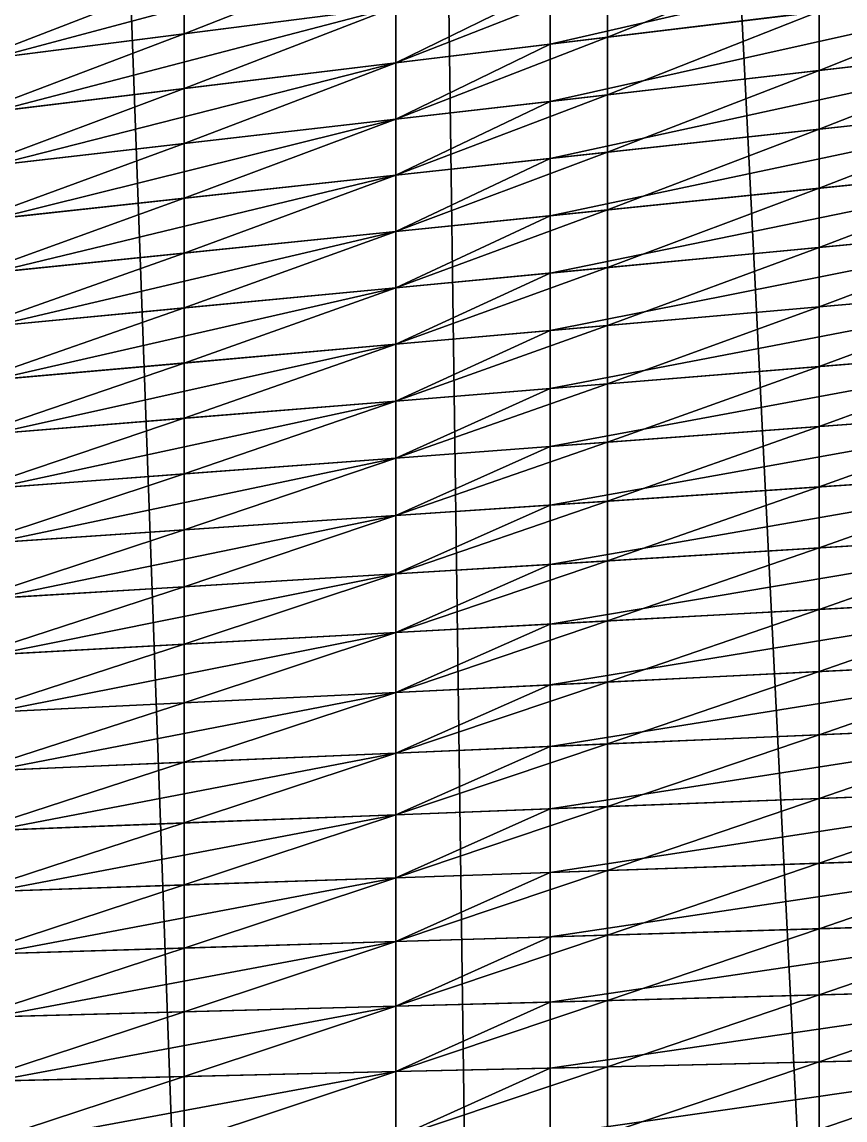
# Model space of a CAD drawing. Header units: metres. Extents: x -3 to 177, y -14 to 14.
# Drawn here: x 21.626 to 23.715, y 1.619 to 4.406 of the extents above; entities that cross this region are included whole.
import ezdxf

# ---------------------------------------------------------------- set-up
doc = ezdxf.new("R2010")
doc.units = ezdxf.units.M
doc.layers.add('ENGINE_ROOM', color=7, linetype='Continuous', true_color=0xa1acbe)
doc.layers.add('HULL', color=7, linetype='Continuous', true_color=0x528ba5)

msp = doc.modelspace()

# ---------------------------------------------------------------- linework, layer by layer
at = {"layer": 'ENGINE_ROOM'}
for points in [[(22.9665, 14.2364, 14.6066), (24.3812, -14.2976, 14.6043), (24.3812, 14.2976, 14.6043)], [(21.5517, 14.1752, 14.6089), (22.575, -14.2195, 14.6073), (22.575, 14.2195, 14.6073)], [(22.575, 14.2195, 14.6073), (22.9665, -14.2364, 14.6066), (22.9665, 14.2364, 14.6066)], [(22.575, 14.2195, 14.6073), (22.575, -14.2195, 14.6073), (22.9665, -14.2364, 14.6066)], [(22.9665, 14.2364, 14.6066), (22.9665, -14.2364, 14.6066), (24.3812, -14.2976, 14.6043)], [(21.5517, 14.1752, 14.6089), (21.5517, -14.1752, 14.6089), (22.575, -14.2195, 14.6073)], [(22.9665, 4.3495, 1.6278), (22.9665, 4.4944, 1.7285), (24.3812, 4.6745, 1.4866)], [(22.9665, 4.3495, 1.6278), (24.3812, 4.6745, 1.4866), (24.3812, 4.5209, 1.3951)], [(21.5517, 4.3142, 1.9704), (21.5517, 4.4506, 2.0799), (22.575, 4.5871, 1.8985)], [(21.5517, 4.3142, 1.9704), (22.575, 4.5871, 1.8985), (22.575, 4.4445, 1.7954)], [(22.9665, 4.2046, 1.5273), (22.9665, 4.3495, 1.6278), (24.3812, 4.5209, 1.3951)], [(22.9665, 4.2046, 1.5273), (24.3812, 4.5209, 1.3951), (24.3812, 4.3671, 1.3041)], [(22.575, 4.3021, 1.6922), (22.575, 4.4445, 1.7954), (22.9665, 4.4944, 1.7285)], [(22.575, 4.3021, 1.6922), (22.9665, 4.4944, 1.7285), (22.9665, 4.3495, 1.6278)], [(21.5517, 4.1781, 1.8606), (21.5517, 4.3142, 1.9704), (22.575, 4.4445, 1.7954)], [(21.5517, 4.1781, 1.8606), (22.575, 4.4445, 1.7954), (22.575, 4.3021, 1.6922)], [(22.575, 4.1596, 1.5891), (22.575, 4.3021, 1.6922), (22.9665, 4.3495, 1.6278)], [(22.575, 4.1596, 1.5891), (22.9665, 4.3495, 1.6278), (22.9665, 4.2046, 1.5273)], [(22.9665, 4.0595, 1.4271), (22.9665, 4.2046, 1.5273), (24.3812, 4.3671, 1.3041)], [(22.9665, 4.0595, 1.4271), (24.3812, 4.3671, 1.3041), (24.3812, 4.2131, 1.2135)], [(21.5517, 4.042, 1.7506), (21.5517, 4.1781, 1.8606), (22.575, 4.3021, 1.6922)], [(21.5517, 4.042, 1.7506), (22.575, 4.3021, 1.6922), (22.575, 4.1596, 1.5891)], [(22.9665, 3.9142, 1.3274), (22.9665, 4.0595, 1.4271), (24.3812, 4.2131, 1.2135)], [(22.9665, 3.9142, 1.3274), (24.3812, 4.2131, 1.2135), (24.3812, 4.0585, 1.1241)], [(22.575, 4.017, 1.4862), (22.575, 4.1596, 1.5891), (22.9665, 4.2046, 1.5273)], [(22.575, 4.017, 1.4862), (22.9665, 4.2046, 1.5273), (22.9665, 4.0595, 1.4271)], [(21.5517, 3.9059, 1.6407), (21.5517, 4.042, 1.7506), (22.575, 4.1596, 1.5891)], [(21.5517, 3.9059, 1.6407), (22.575, 4.1596, 1.5891), (22.575, 4.017, 1.4862)], [(22.575, 3.8743, 1.3837), (22.575, 4.017, 1.4862), (22.9665, 4.0595, 1.4271)], [(22.575, 3.8743, 1.3837), (22.9665, 4.0595, 1.4271), (22.9665, 3.9142, 1.3274)], [(22.9665, 3.7686, 1.2284), (22.9665, 3.9142, 1.3274), (24.3812, 4.0585, 1.1241)], [(22.9665, 3.7686, 1.2284), (24.3812, 4.0585, 1.1241), (24.3812, 3.9034, 1.0358)], [(21.5517, 3.7699, 1.5308), (21.5517, 3.9059, 1.6407), (22.575, 4.017, 1.4862)], [(21.5517, 3.7699, 1.5308), (22.575, 4.017, 1.4862), (22.575, 3.8743, 1.3837)], [(22.575, 3.7313, 1.2817), (22.575, 3.8743, 1.3837), (22.9665, 3.9142, 1.3274)], [(22.575, 3.7313, 1.2817), (22.9665, 3.9142, 1.3274), (22.9665, 3.7686, 1.2284)], [(22.9665, 3.6225, 1.1302), (22.9665, 3.7686, 1.2284), (24.3812, 3.9034, 1.0358)], [(22.9665, 3.6225, 1.1302), (24.3812, 3.9034, 1.0358), (24.3812, 3.7476, 0.9489)], [(21.5517, 3.6337, 1.421), (21.5517, 3.7699, 1.5308), (22.575, 3.8743, 1.3837)], [(21.5517, 3.6337, 1.421), (22.575, 3.8743, 1.3837), (22.575, 3.7313, 1.2817)], [(22.575, 3.5878, 1.1804), (22.575, 3.7313, 1.2817), (22.9665, 3.7686, 1.2284)], [(22.575, 3.5878, 1.1804), (22.9665, 3.7686, 1.2284), (22.9665, 3.6225, 1.1302)], [(22.9665, 3.4756, 1.0333), (22.9665, 3.6225, 1.1302), (24.3812, 3.7476, 0.9489)], [(22.9665, 3.4756, 1.0333), (24.3812, 3.7476, 0.9489), (24.3812, 3.5909, 0.8639)], [(21.5517, 3.4973, 1.3115), (21.5517, 3.6337, 1.421), (22.575, 3.7313, 1.2817)], [(21.5517, 3.4973, 1.3115), (22.575, 3.7313, 1.2817), (22.575, 3.5878, 1.1804)], [(22.575, 3.4437, 1.0802), (22.575, 3.5878, 1.1804), (22.9665, 3.6225, 1.1302)], [(22.575, 3.4437, 1.0802), (22.9665, 3.6225, 1.1302), (22.9665, 3.4756, 1.0333)], [(21.5517, 3.3604, 1.2027), (21.5517, 3.4973, 1.3115), (22.575, 3.5878, 1.1804)], [(21.5517, 3.3604, 1.2027), (22.575, 3.5878, 1.1804), (22.575, 3.4437, 1.0802)], [(22.9665, 3.3282, 0.9373), (22.9665, 3.4756, 1.0333), (24.3812, 3.5909, 0.8639)], [(22.9665, 3.3282, 0.9373), (24.3812, 3.5909, 0.8639), (24.3812, 3.4337, 0.7797)], [(22.575, 3.299, 0.9809), (22.575, 3.4437, 1.0802), (22.9665, 3.4756, 1.0333)], [(22.575, 3.299, 0.9809), (22.9665, 3.4756, 1.0333), (22.9665, 3.3282, 0.9373)], [(21.5517, 3.2226, 1.0949), (21.5517, 3.3604, 1.2027), (22.575, 3.4437, 1.0802)], [(21.5517, 3.2226, 1.0949), (22.575, 3.4437, 1.0802), (22.575, 3.299, 0.9809)], [(22.9665, 3.1794, 0.8435), (22.9665, 3.3282, 0.9373), (24.3812, 3.4337, 0.7797)], [(22.9665, 3.1794, 0.8435), (24.3812, 3.4337, 0.7797), (24.3812, 3.2751, 0.6983)], [(22.575, 3.1529, 0.8837), (22.575, 3.299, 0.9809), (22.9665, 3.3282, 0.9373)], [(22.575, 3.1529, 0.8837), (22.9665, 3.3282, 0.9373), (22.9665, 3.1794, 0.8435)], [(21.5517, 3.0837, 0.9887), (21.5517, 3.2226, 1.0949), (22.575, 3.299, 0.9809)], [(21.5517, 3.0837, 0.9887), (22.575, 3.299, 0.9809), (22.575, 3.1529, 0.8837)], [(22.9665, 3.0293, 0.7516), (22.9665, 3.1794, 0.8435), (24.3812, 3.2751, 0.6983)], [(22.9665, 3.0293, 0.7516), (24.3812, 3.2751, 0.6983), (24.3812, 3.1158, 0.6181)], [(22.575, 3.0054, 0.7885), (22.575, 3.1529, 0.8837), (22.9665, 3.1794, 0.8435)], [(22.575, 3.0054, 0.7885), (22.9665, 3.1794, 0.8435), (22.9665, 3.0293, 0.7516)], [(21.5517, 2.9428, 0.885), (21.5517, 3.0837, 0.9887), (22.575, 3.1529, 0.8837)], [(21.5517, 2.9428, 0.885), (22.575, 3.1529, 0.8837), (22.575, 3.0054, 0.7885)], [(22.9665, 2.8775, 0.6624), (22.9665, 3.0293, 0.7516), (24.3812, 3.1158, 0.6181)], [(22.9665, 2.8775, 0.6624), (24.3812, 3.1158, 0.6181), (24.3812, 2.955, 0.5407)], [(22.575, 2.8561, 0.6961), (22.575, 3.0054, 0.7885), (22.9665, 3.0293, 0.7516)], [(22.575, 2.8561, 0.6961), (22.9665, 3.0293, 0.7516), (22.9665, 2.8775, 0.6624)], [(21.5517, 2.8, 0.7841), (21.5517, 2.9428, 0.885), (22.575, 3.0054, 0.7885)], [(21.5517, 2.8, 0.7841), (22.575, 3.0054, 0.7885), (22.575, 2.8561, 0.6961)], [(22.9665, 2.7234, 0.577), (22.9665, 2.8775, 0.6624), (24.3812, 2.955, 0.5407)], [(22.9665, 2.7234, 0.577), (24.3812, 2.955, 0.5407), (24.3812, 2.7926, 0.4665)], [(22.575, 2.7043, 0.6076), (22.575, 2.8561, 0.6961), (22.9665, 2.8775, 0.6624)], [(22.575, 2.7043, 0.6076), (22.9665, 2.8775, 0.6624), (22.9665, 2.7234, 0.577)], [(21.5517, 2.6542, 0.6875), (21.5517, 2.8, 0.7841), (22.575, 2.8561, 0.6961)], [(21.5517, 2.6542, 0.6875), (22.575, 2.8561, 0.6961), (22.575, 2.7043, 0.6076)], [(22.9665, 2.5672, 0.4953), (22.9665, 2.7234, 0.577), (24.3812, 2.7926, 0.4665)], [(22.9665, 2.5672, 0.4953), (24.3812, 2.7926, 0.4665), (24.3812, 2.6287, 0.3953)], [(21.5517, 2.5056, 0.5953), (21.5517, 2.6542, 0.6875), (22.575, 2.7043, 0.6076)], [(21.5517, 2.5056, 0.5953), (22.575, 2.7043, 0.6076), (22.575, 2.5502, 0.523)], [(22.575, 2.5502, 0.523), (22.575, 2.7043, 0.6076), (22.9665, 2.7234, 0.577)], [(22.575, 2.5502, 0.523), (22.9665, 2.7234, 0.577), (22.9665, 2.5672, 0.4953)], [(22.9665, 2.4086, 0.4178), (22.9665, 2.5672, 0.4953), (24.3812, 2.6287, 0.3953)], [(22.9665, 2.4086, 0.4178), (24.3812, 2.6287, 0.3953), (24.3812, 2.4632, 0.3277)], [(22.575, 2.3935, 0.4428), (22.575, 2.5502, 0.523), (22.9665, 2.5672, 0.4953)], [(22.575, 2.3935, 0.4428), (22.9665, 2.5672, 0.4953), (22.9665, 2.4086, 0.4178)], [(21.5517, 2.3541, 0.508), (21.5517, 2.5056, 0.5953), (22.575, 2.5502, 0.523)], [(21.5517, 2.3541, 0.508), (22.575, 2.5502, 0.523), (22.575, 2.3935, 0.4428)], [(22.9665, 2.2473, 0.3459), (22.9665, 2.4086, 0.4178), (24.3812, 2.4632, 0.3277)], [(22.9665, 2.2473, 0.3459), (24.3812, 2.4632, 0.3277), (24.3812, 2.2957, 0.2645)], [(22.575, 2.2339, 0.3685), (22.575, 2.3935, 0.4428), (22.9665, 2.4086, 0.4178)], [(22.575, 2.2339, 0.3685), (22.9665, 2.4086, 0.4178), (22.9665, 2.2473, 0.3459)], [(21.5517, 2.1988, 0.4274), (21.5517, 2.3541, 0.508), (22.575, 2.3935, 0.4428)], [(21.5517, 2.1988, 0.4274), (22.575, 2.3935, 0.4428), (22.575, 2.2339, 0.3685)], [(22.9665, 2.0836, 0.2793), (22.9665, 2.2473, 0.3459), (24.3812, 2.2957, 0.2645)], [(22.9665, 2.0836, 0.2793), (24.3812, 2.2957, 0.2645), (24.3812, 2.1265, 0.2059)], [(21.5517, 2.0406, 0.3527), (21.5517, 2.1988, 0.4274), (22.575, 2.2339, 0.3685)], [(21.5517, 2.0406, 0.3527), (22.575, 2.2339, 0.3685), (22.575, 2.0717, 0.2996)], [(22.575, 2.0717, 0.2996), (22.575, 2.2339, 0.3685), (22.9665, 2.2473, 0.3459)], [(22.575, 2.0717, 0.2996), (22.9665, 2.2473, 0.3459), (22.9665, 2.0836, 0.2793)], [(22.9665, 1.9182, 0.2166), (22.9665, 2.0836, 0.2793), (24.3812, 2.1265, 0.2059)], [(22.9665, 1.9182, 0.2166), (24.3812, 2.1265, 0.2059), (24.3812, 1.9561, 0.1504)], [(21.5517, 1.8803, 0.2828), (21.5517, 2.0406, 0.3527), (22.575, 2.0717, 0.2996)], [(21.5517, 1.8803, 0.2828), (22.575, 2.0717, 0.2996), (22.575, 1.9077, 0.2349)], [(22.575, 1.9077, 0.2349), (22.575, 2.0717, 0.2996), (22.9665, 2.0836, 0.2793)], [(22.575, 1.9077, 0.2349), (22.9665, 2.0836, 0.2793), (22.9665, 1.9182, 0.2166)], [(22.9665, 1.7507, 0.1599), (22.9665, 1.9182, 0.2166), (24.3812, 1.9561, 0.1504)], [(22.9665, 1.7507, 0.1599), (24.3812, 1.9561, 0.1504), (24.3812, 1.7837, 0.1017)], [(21.5517, 1.7177, 0.2182), (21.5517, 1.8803, 0.2828), (22.575, 1.9077, 0.2349)], [(21.5517, 1.7177, 0.2182), (22.575, 1.9077, 0.2349), (22.575, 1.7416, 0.176)], [(22.575, 1.7416, 0.176), (22.575, 1.9077, 0.2349), (22.9665, 1.9182, 0.2166)], [(22.575, 1.7416, 0.176), (22.9665, 1.9182, 0.2166), (22.9665, 1.7507, 0.1599)], [(22.9665, 1.5813, 0.1108), (22.9665, 1.7507, 0.1599), (24.3812, 1.7837, 0.1017)], [(22.9665, 1.5813, 0.1108), (24.3812, 1.7837, 0.1017), (24.3812, 1.6091, 0.0636)], [(21.5517, 1.5535, 0.158), (21.5517, 1.7177, 0.2182), (22.575, 1.7416, 0.176)], [(21.5517, 1.5535, 0.158), (22.575, 1.7416, 0.176), (22.575, 1.5736, 0.1238)], [(22.575, 1.5736, 0.1238), (22.575, 1.7416, 0.176), (22.9665, 1.7507, 0.1599)], [(22.575, 1.5736, 0.1238), (22.9665, 1.7507, 0.1599), (22.9665, 1.5813, 0.1108)]]:
    msp.add_3dface(points, dxfattribs=at)
at = {"layer": 'HULL'}
for points in [[(22.0375, 4.3761, 1.8873), (22.0375, 4.5154, 1.9938), (22.575, 4.5871, 1.8985)], [(22.0375, 4.3761, 1.8873), (22.575, 4.5871, 1.8985), (22.575, 4.4445, 1.7954)], [(23.1125, 4.3672, 1.6038), (23.1125, 4.5129, 1.7035), (23.65, 4.5814, 1.6116)], [(23.1125, 4.3672, 1.6038), (23.65, 4.5814, 1.6116), (23.65, 4.4323, 1.5154)], [(21.5, 4.3076, 1.9792), (21.5, 4.4437, 2.089), (22.0375, 4.5154, 1.9938)], [(21.5, 4.3076, 1.9792), (22.0375, 4.5154, 1.9938), (22.0375, 4.3761, 1.8873)], [(22.575, 4.3021, 1.6922), (22.575, 4.4445, 1.7954), (23.1125, 4.5129, 1.7035)], [(22.575, 4.3021, 1.6922), (23.1125, 4.5129, 1.7035), (23.1125, 4.3672, 1.6038)], [(23.65, 4.2831, 1.4195), (23.65, 4.4323, 1.5154), (24.1875, 4.4975, 1.4269)], [(23.65, 4.2831, 1.4195), (24.1875, 4.4975, 1.4269), (24.1875, 4.3449, 1.3346)], [(22.0375, 4.2369, 1.7806), (22.0375, 4.3761, 1.8873), (22.575, 4.4445, 1.7954)], [(22.0375, 4.2369, 1.7806), (22.575, 4.4445, 1.7954), (22.575, 4.3021, 1.6922)], [(23.1125, 4.2213, 1.5043), (23.1125, 4.3672, 1.6038), (23.65, 4.4323, 1.5154)], [(23.1125, 4.2213, 1.5043), (23.65, 4.4323, 1.5154), (23.65, 4.2831, 1.4195)], [(21.5, 4.1718, 1.8691), (21.5, 4.3076, 1.9792), (22.0375, 4.3761, 1.8873)], [(21.5, 4.1718, 1.8691), (22.0375, 4.3761, 1.8873), (22.0375, 4.2369, 1.7806)], [(22.575, 4.1596, 1.5891), (22.575, 4.3021, 1.6922), (23.1125, 4.3672, 1.6038)], [(22.575, 4.1596, 1.5891), (23.1125, 4.3672, 1.6038), (23.1125, 4.2213, 1.5043)], [(23.65, 4.1337, 1.3239), (23.65, 4.2831, 1.4195), (24.1875, 4.3449, 1.3346)], [(23.65, 4.1337, 1.3239), (24.1875, 4.3449, 1.3346), (24.1875, 4.1921, 1.2427)], [(22.0375, 4.0978, 1.674), (22.0375, 4.2369, 1.7806), (22.575, 4.3021, 1.6922)], [(22.0375, 4.0978, 1.674), (22.575, 4.3021, 1.6922), (22.575, 4.1596, 1.5891)], [(23.1125, 4.0754, 1.405), (23.1125, 4.2213, 1.5043), (23.65, 4.2831, 1.4195)], [(23.1125, 4.0754, 1.405), (23.65, 4.2831, 1.4195), (23.65, 4.1337, 1.3239)], [(21.5, 4.0361, 1.7588), (21.5, 4.1718, 1.8691), (22.0375, 4.2369, 1.7806)], [(21.5, 4.0361, 1.7588), (22.0375, 4.2369, 1.7806), (22.0375, 4.0978, 1.674)], [(22.575, 4.017, 1.4862), (22.575, 4.1596, 1.5891), (23.1125, 4.2213, 1.5043)], [(22.575, 4.017, 1.4862), (23.1125, 4.2213, 1.5043), (23.1125, 4.0754, 1.405)], [(23.65, 3.984, 1.2292), (23.65, 4.1337, 1.3239), (24.1875, 4.1921, 1.2427)], [(23.65, 3.984, 1.2292), (24.1875, 4.1921, 1.2427), (24.1875, 4.0388, 1.1519)], [(22.0375, 3.9587, 1.5673), (22.0375, 4.0978, 1.674), (22.575, 4.1596, 1.5891)], [(22.0375, 3.9587, 1.5673), (22.575, 4.1596, 1.5891), (22.575, 4.017, 1.4862)], [(23.1125, 3.9291, 1.3064), (23.1125, 4.0754, 1.405), (23.65, 4.1337, 1.3239)], [(23.1125, 3.9291, 1.3064), (23.65, 4.1337, 1.3239), (23.65, 3.984, 1.2292)], [(21.5, 3.9003, 1.6485), (21.5, 4.0361, 1.7588), (22.0375, 4.0978, 1.674)], [(21.5, 3.9003, 1.6485), (22.0375, 4.0978, 1.674), (22.0375, 3.9587, 1.5673)], [(22.575, 3.8743, 1.3837), (22.575, 4.017, 1.4862), (23.1125, 4.0754, 1.405)], [(22.575, 3.8743, 1.3837), (23.1125, 4.0754, 1.405), (23.1125, 3.9291, 1.3064)], [(22.0375, 3.8195, 1.4609), (22.0375, 3.9587, 1.5673), (22.575, 4.017, 1.4862)], [(22.0375, 3.8195, 1.4609), (22.575, 4.017, 1.4862), (22.575, 3.8743, 1.3837)], [(23.65, 3.8337, 1.1354), (23.65, 3.984, 1.2292), (24.1875, 4.0388, 1.1519)], [(23.65, 3.8337, 1.1354), (24.1875, 4.0388, 1.1519), (24.1875, 3.8849, 1.0622)], [(21.5, 3.7646, 1.5382), (21.5, 3.9003, 1.6485), (22.0375, 3.9587, 1.5673)], [(21.5, 3.7646, 1.5382), (22.0375, 3.9587, 1.5673), (22.0375, 3.8195, 1.4609)], [(23.1125, 3.7825, 1.2085), (23.1125, 3.9291, 1.3064), (23.65, 3.984, 1.2292)], [(23.1125, 3.7825, 1.2085), (23.65, 3.984, 1.2292), (23.65, 3.8337, 1.1354)], [(22.575, 3.7313, 1.2817), (22.575, 3.8743, 1.3837), (23.1125, 3.9291, 1.3064)], [(22.575, 3.7313, 1.2817), (23.1125, 3.9291, 1.3064), (23.1125, 3.7825, 1.2085)], [(23.65, 3.6829, 1.0426), (23.65, 3.8337, 1.1354), (24.1875, 3.8849, 1.0622)], [(23.65, 3.6829, 1.0426), (24.1875, 3.8849, 1.0622), (24.1875, 3.7305, 0.9737)], [(22.0375, 3.68, 1.3548), (22.0375, 3.8195, 1.4609), (22.575, 3.8743, 1.3837)], [(22.0375, 3.68, 1.3548), (22.575, 3.8743, 1.3837), (22.575, 3.7313, 1.2817)], [(21.5, 3.6288, 1.428), (21.5, 3.7646, 1.5382), (22.0375, 3.8195, 1.4609)], [(21.5, 3.6288, 1.428), (22.0375, 3.8195, 1.4609), (22.0375, 3.68, 1.3548)], [(23.1125, 3.6354, 1.1115), (23.1125, 3.7825, 1.2085), (23.65, 3.8337, 1.1354)], [(23.1125, 3.6354, 1.1115), (23.65, 3.8337, 1.1354), (23.65, 3.6829, 1.0426)], [(22.575, 3.5878, 1.1804), (22.575, 3.7313, 1.2817), (23.1125, 3.7825, 1.2085)], [(22.575, 3.5878, 1.1804), (23.1125, 3.7825, 1.2085), (23.1125, 3.6354, 1.1115)], [(22.0375, 3.5403, 1.2493), (22.0375, 3.68, 1.3548), (22.575, 3.7313, 1.2817)], [(22.0375, 3.5403, 1.2493), (22.575, 3.7313, 1.2817), (22.575, 3.5878, 1.1804)], [(23.65, 3.5313, 0.9514), (23.65, 3.6829, 1.0426), (24.1875, 3.7305, 0.9737)], [(23.65, 3.5313, 0.9514), (24.1875, 3.7305, 0.9737), (24.1875, 3.5751, 0.8871)], [(21.5, 3.4927, 1.3181), (21.5, 3.6288, 1.428), (22.0375, 3.68, 1.3548)], [(21.5, 3.4927, 1.3181), (22.0375, 3.68, 1.3548), (22.0375, 3.5403, 1.2493)], [(23.1125, 3.4875, 1.0158), (23.1125, 3.6354, 1.1115), (23.65, 3.6829, 1.0426)], [(23.1125, 3.4875, 1.0158), (23.65, 3.6829, 1.0426), (23.65, 3.5313, 0.9514)], [(22.575, 3.4437, 1.0802), (22.575, 3.5878, 1.1804), (23.1125, 3.6354, 1.1115)], [(22.575, 3.4437, 1.0802), (23.1125, 3.6354, 1.1115), (23.1125, 3.4875, 1.0158)], [(22.0375, 3.4, 1.1445), (22.0375, 3.5403, 1.2493), (22.575, 3.5878, 1.1804)], [(22.0375, 3.4, 1.1445), (22.575, 3.5878, 1.1804), (22.575, 3.4437, 1.0802)], [(23.65, 3.3792, 0.8611), (23.65, 3.5313, 0.9514), (24.1875, 3.5751, 0.8871)], [(23.65, 3.3792, 0.8611), (24.1875, 3.5751, 0.8871), (24.1875, 3.4192, 0.8013)], [(21.5, 3.3562, 1.2089), (21.5, 3.4927, 1.3181), (22.0375, 3.5403, 1.2493)], [(21.5, 3.3562, 1.2089), (22.0375, 3.5403, 1.2493), (22.0375, 3.4, 1.1445)], [(23.1125, 3.3391, 0.921), (23.1125, 3.4875, 1.0158), (23.65, 3.5313, 0.9514)], [(23.1125, 3.3391, 0.921), (23.65, 3.5313, 0.9514), (23.65, 3.3792, 0.8611)], [(22.575, 3.299, 0.9809), (22.575, 3.4437, 1.0802), (23.1125, 3.4875, 1.0158)], [(22.575, 3.299, 0.9809), (23.1125, 3.4875, 1.0158), (23.1125, 3.3391, 0.921)], [(22.0375, 3.2589, 1.0408), (22.0375, 3.4, 1.1445), (22.575, 3.4437, 1.0802)], [(22.0375, 3.2589, 1.0408), (22.575, 3.4437, 1.0802), (22.575, 3.299, 0.9809)], [(23.65, 3.2257, 0.7733), (23.65, 3.3792, 0.8611), (24.1875, 3.4192, 0.8013)], [(23.65, 3.2257, 0.7733), (24.1875, 3.4192, 0.8013), (24.1875, 3.262, 0.7182)], [(21.5, 3.2188, 1.1007), (21.5, 3.3562, 1.2089), (22.0375, 3.4, 1.1445)], [(21.5, 3.2188, 1.1007), (22.0375, 3.4, 1.1445), (22.0375, 3.2589, 1.0408)], [(23.1125, 3.1893, 0.8285), (23.1125, 3.3391, 0.921), (23.65, 3.3792, 0.8611)], [(23.1125, 3.1893, 0.8285), (23.65, 3.3792, 0.8611), (23.65, 3.2257, 0.7733)], [(22.575, 3.1529, 0.8837), (22.575, 3.299, 0.9809), (23.1125, 3.3391, 0.921)], [(22.575, 3.1529, 0.8837), (23.1125, 3.3391, 0.921), (23.1125, 3.1893, 0.8285)], [(22.0375, 3.1166, 0.9388), (22.0375, 3.2589, 1.0408), (22.575, 3.299, 0.9809)], [(22.0375, 3.1166, 0.9388), (22.575, 3.299, 0.9809), (22.575, 3.1529, 0.8837)], [(23.65, 3.0711, 0.6871), (23.65, 3.2257, 0.7733), (24.1875, 3.262, 0.7182)], [(23.65, 3.0711, 0.6871), (24.1875, 3.262, 0.7182), (24.1875, 3.1039, 0.6364)], [(21.5, 3.0802, 0.994), (21.5, 3.2188, 1.1007), (22.0375, 3.2589, 1.0408)], [(21.5, 3.0802, 0.994), (22.0375, 3.2589, 1.0408), (22.0375, 3.1166, 0.9388)], [(23.1125, 3.0382, 0.7378), (23.1125, 3.1893, 0.8285), (23.65, 3.2257, 0.7733)], [(23.1125, 3.0382, 0.7378), (23.65, 3.2257, 0.7733), (23.65, 3.0711, 0.6871)], [(22.575, 3.0054, 0.7885), (22.575, 3.1529, 0.8837), (23.1125, 3.1893, 0.8285)], [(22.575, 3.0054, 0.7885), (23.1125, 3.1893, 0.8285), (23.1125, 3.0382, 0.7378)], [(22.0375, 2.9725, 0.8392), (22.0375, 3.1166, 0.9388), (22.575, 3.1529, 0.8837)], [(22.0375, 2.9725, 0.8392), (22.575, 3.1529, 0.8837), (22.575, 3.0054, 0.7885)], [(21.5, 2.9397, 0.8899), (21.5, 3.0802, 0.994), (22.0375, 3.1166, 0.9388)], [(21.5, 2.9397, 0.8899), (22.0375, 3.1166, 0.9388), (22.0375, 2.9725, 0.8392)], [(23.65, 2.915, 0.6036), (23.65, 3.0711, 0.6871), (24.1875, 3.1039, 0.6364)], [(23.65, 2.915, 0.6036), (24.1875, 3.1039, 0.6364), (24.1875, 2.9444, 0.5573)], [(23.1125, 2.8855, 0.6498), (23.1125, 3.0382, 0.7378), (23.65, 3.0711, 0.6871)], [(23.1125, 2.8855, 0.6498), (23.65, 3.0711, 0.6871), (23.65, 2.915, 0.6036)], [(22.575, 2.8561, 0.6961), (22.575, 3.0054, 0.7885), (23.1125, 3.0382, 0.7378)], [(22.575, 2.8561, 0.6961), (23.1125, 3.0382, 0.7378), (23.1125, 2.8855, 0.6498)], [(22.0375, 2.8266, 0.7423), (22.0375, 2.9725, 0.8392), (22.575, 3.0054, 0.7885)], [(22.0375, 2.8266, 0.7423), (22.575, 3.0054, 0.7885), (22.575, 2.8561, 0.6961)], [(21.5, 2.7972, 0.7885), (21.5, 2.9397, 0.8899), (22.0375, 2.9725, 0.8392)], [(21.5, 2.7972, 0.7885), (22.0375, 2.9725, 0.8392), (22.0375, 2.8266, 0.7423)], [(23.65, 2.7569, 0.5236), (23.65, 2.915, 0.6036), (24.1875, 2.9444, 0.5573)], [(23.65, 2.7569, 0.5236), (24.1875, 2.9444, 0.5573), (24.1875, 2.7832, 0.4816)], [(23.1125, 2.7306, 0.5656), (23.1125, 2.8855, 0.6498), (23.65, 2.915, 0.6036)], [(23.1125, 2.7306, 0.5656), (23.65, 2.915, 0.6036), (23.65, 2.7569, 0.5236)], [(22.575, 2.7043, 0.6076), (22.575, 2.8561, 0.6961), (23.1125, 2.8855, 0.6498)], [(22.575, 2.7043, 0.6076), (23.1125, 2.8855, 0.6498), (23.1125, 2.7306, 0.5656)], [(22.0375, 2.678, 0.6496), (22.0375, 2.8266, 0.7423), (22.575, 2.8561, 0.6961)], [(22.0375, 2.678, 0.6496), (22.575, 2.8561, 0.6961), (22.575, 2.7043, 0.6076)], [(21.5, 2.6517, 0.6916), (21.5, 2.7972, 0.7885), (22.0375, 2.8266, 0.7423)], [(21.5, 2.6517, 0.6916), (22.0375, 2.8266, 0.7423), (22.0375, 2.678, 0.6496)], [(23.65, 2.5969, 0.447), (23.65, 2.7569, 0.5236), (24.1875, 2.7832, 0.4816)], [(23.65, 2.5969, 0.447), (24.1875, 2.7832, 0.4816), (24.1875, 2.6203, 0.409)], [(23.1125, 2.5735, 0.485), (23.1125, 2.7306, 0.5656), (23.65, 2.7569, 0.5236)], [(23.1125, 2.5735, 0.485), (23.65, 2.7569, 0.5236), (23.65, 2.5969, 0.447)], [(22.0375, 2.5268, 0.561), (22.0375, 2.678, 0.6496), (22.575, 2.7043, 0.6076)], [(22.0375, 2.5268, 0.561), (22.575, 2.7043, 0.6076), (22.575, 2.5502, 0.523)], [(22.575, 2.5502, 0.523), (22.575, 2.7043, 0.6076), (23.1125, 2.7306, 0.5656)], [(22.575, 2.5502, 0.523), (23.1125, 2.7306, 0.5656), (23.1125, 2.5735, 0.485)], [(21.5, 2.5034, 0.599), (21.5, 2.6517, 0.6916), (22.0375, 2.678, 0.6496)], [(21.5, 2.5034, 0.599), (22.0375, 2.678, 0.6496), (22.0375, 2.5268, 0.561)], [(23.65, 2.435, 0.3743), (23.65, 2.5969, 0.447), (24.1875, 2.6203, 0.409)], [(23.65, 2.435, 0.3743), (24.1875, 2.6203, 0.409), (24.1875, 2.4557, 0.34)], [(23.1125, 2.4143, 0.4085), (23.1125, 2.5735, 0.485), (23.65, 2.5969, 0.447)], [(23.1125, 2.4143, 0.4085), (23.65, 2.5969, 0.447), (23.65, 2.435, 0.3743)], [(22.575, 2.3935, 0.4428), (22.575, 2.5502, 0.523), (23.1125, 2.5735, 0.485)], [(22.575, 2.3935, 0.4428), (23.1125, 2.5735, 0.485), (23.1125, 2.4143, 0.4085)], [(22.0375, 2.3728, 0.477), (22.0375, 2.5268, 0.561), (22.575, 2.5502, 0.523)], [(22.0375, 2.3728, 0.477), (22.575, 2.5502, 0.523), (22.575, 2.3935, 0.4428)], [(21.5, 2.3521, 0.5113), (21.5, 2.5034, 0.599), (22.0375, 2.5268, 0.561)], [(21.5, 2.3521, 0.5113), (22.0375, 2.5268, 0.561), (22.0375, 2.3728, 0.477)], [(23.65, 2.2707, 0.3066), (23.65, 2.435, 0.3743), (24.1875, 2.4557, 0.34)], [(23.65, 2.2707, 0.3066), (24.1875, 2.4557, 0.34), (24.1875, 2.2891, 0.2756)], [(23.1125, 2.2523, 0.3375), (23.1125, 2.4143, 0.4085), (23.65, 2.435, 0.3743)], [(23.1125, 2.2523, 0.3375), (23.65, 2.435, 0.3743), (23.65, 2.2707, 0.3066)], [(22.575, 2.2339, 0.3685), (22.575, 2.3935, 0.4428), (23.1125, 2.4143, 0.4085)], [(22.575, 2.2339, 0.3685), (23.1125, 2.4143, 0.4085), (23.1125, 2.2523, 0.3375)], [(21.5, 2.1971, 0.4304), (21.5, 2.3521, 0.5113), (22.0375, 2.3728, 0.477)], [(21.5, 2.1971, 0.4304), (22.0375, 2.3728, 0.477), (22.0375, 2.2155, 0.3994)], [(22.0375, 2.2155, 0.3994), (22.0375, 2.3728, 0.477), (22.575, 2.3935, 0.4428)], [(22.0375, 2.2155, 0.3994), (22.575, 2.3935, 0.4428), (22.575, 2.2339, 0.3685)], [(23.65, 2.1043, 0.2438), (23.65, 2.2707, 0.3066), (24.1875, 2.2891, 0.2756)], [(23.65, 2.1043, 0.2438), (24.1875, 2.2891, 0.2756), (24.1875, 2.1206, 0.216)], [(23.1125, 2.088, 0.2717), (23.1125, 2.2523, 0.3375), (23.65, 2.2707, 0.3066)], [(23.1125, 2.088, 0.2717), (23.65, 2.2707, 0.3066), (23.65, 2.1043, 0.2438)], [(22.0375, 2.0554, 0.3275), (22.0375, 2.2155, 0.3994), (22.575, 2.2339, 0.3685)], [(22.0375, 2.0554, 0.3275), (22.575, 2.2339, 0.3685), (22.575, 2.0717, 0.2996)], [(22.575, 2.0717, 0.2996), (22.575, 2.2339, 0.3685), (23.1125, 2.2523, 0.3375)], [(22.575, 2.0717, 0.2996), (23.1125, 2.2523, 0.3375), (23.1125, 2.088, 0.2717)], [(21.5, 2.0391, 0.3554), (21.5, 2.1971, 0.4304), (22.0375, 2.2155, 0.3994)], [(21.5, 2.0391, 0.3554), (22.0375, 2.2155, 0.3994), (22.0375, 2.0554, 0.3275)], [(23.65, 1.9365, 0.1846), (23.65, 2.1043, 0.2438), (24.1875, 2.1206, 0.216)], [(23.65, 1.9365, 0.1846), (24.1875, 2.1206, 0.216), (24.1875, 1.9509, 0.1594)], [(23.1125, 1.9221, 0.2097), (23.1125, 2.088, 0.2717), (23.65, 2.1043, 0.2438)], [(23.1125, 1.9221, 0.2097), (23.65, 2.1043, 0.2438), (23.65, 1.9365, 0.1846)], [(22.0375, 1.8933, 0.26), (22.0375, 2.0554, 0.3275), (22.575, 2.0717, 0.2996)], [(22.0375, 1.8933, 0.26), (22.575, 2.0717, 0.2996), (22.575, 1.9077, 0.2349)], [(22.575, 1.9077, 0.2349), (22.575, 2.0717, 0.2996), (23.1125, 2.088, 0.2717)], [(22.575, 1.9077, 0.2349), (23.1125, 2.088, 0.2717), (23.1125, 1.9221, 0.2097)], [(21.5, 1.8789, 0.2852), (21.5, 2.0391, 0.3554), (22.0375, 2.0554, 0.3275)], [(21.5, 1.8789, 0.2852), (22.0375, 2.0554, 0.3275), (22.0375, 1.8933, 0.26)], [(23.1125, 1.7541, 0.1539), (23.1125, 1.9221, 0.2097), (23.65, 1.9365, 0.1846)], [(23.1125, 1.7541, 0.1539), (23.65, 1.9365, 0.1846), (23.65, 1.7666, 0.1318)], [(23.65, 1.7666, 0.1318), (23.65, 1.9365, 0.1846), (24.1875, 1.9509, 0.1594)], [(23.65, 1.7666, 0.1318), (24.1875, 1.9509, 0.1594), (24.1875, 1.7792, 0.1096)], [(22.0375, 1.7291, 0.1982), (22.0375, 1.8933, 0.26), (22.575, 1.9077, 0.2349)], [(22.0375, 1.7291, 0.1982), (22.575, 1.9077, 0.2349), (22.575, 1.7416, 0.176)], [(22.575, 1.7416, 0.176), (22.575, 1.9077, 0.2349), (23.1125, 1.9221, 0.2097)], [(22.575, 1.7416, 0.176), (23.1125, 1.9221, 0.2097), (23.1125, 1.7541, 0.1539)], [(21.5, 1.7165, 0.2203), (21.5, 1.8789, 0.2852), (22.0375, 1.8933, 0.26)], [(21.5, 1.7165, 0.2203), (22.0375, 1.8933, 0.26), (22.0375, 1.7291, 0.1982)], [(23.1125, 1.5842, 0.1059), (23.1125, 1.7541, 0.1539), (23.65, 1.7666, 0.1318)], [(23.1125, 1.5842, 0.1059), (23.65, 1.7666, 0.1318), (23.65, 1.5947, 0.088)], [(23.65, 1.5947, 0.088), (23.65, 1.7666, 0.1318), (24.1875, 1.7792, 0.1096)], [(23.65, 1.5947, 0.088), (24.1875, 1.7792, 0.1096), (24.1875, 1.6053, 0.0701)], [(21.5, 1.5525, 0.1597), (21.5, 1.7165, 0.2203), (22.0375, 1.7291, 0.1982)], [(21.5, 1.5525, 0.1597), (22.0375, 1.7291, 0.1982), (22.0375, 1.5631, 0.1418)], [(22.0375, 1.5631, 0.1418), (22.0375, 1.7291, 0.1982), (22.575, 1.7416, 0.176)], [(22.0375, 1.5631, 0.1418), (22.575, 1.7416, 0.176), (22.575, 1.5736, 0.1238)], [(22.575, 1.5736, 0.1238), (22.575, 1.7416, 0.176), (23.1125, 1.7541, 0.1539)], [(22.575, 1.5736, 0.1238), (23.1125, 1.7541, 0.1539), (23.1125, 1.5842, 0.1059)]]:
    msp.add_3dface(points, dxfattribs=at)

doc.saveas('drawing.dxf')
